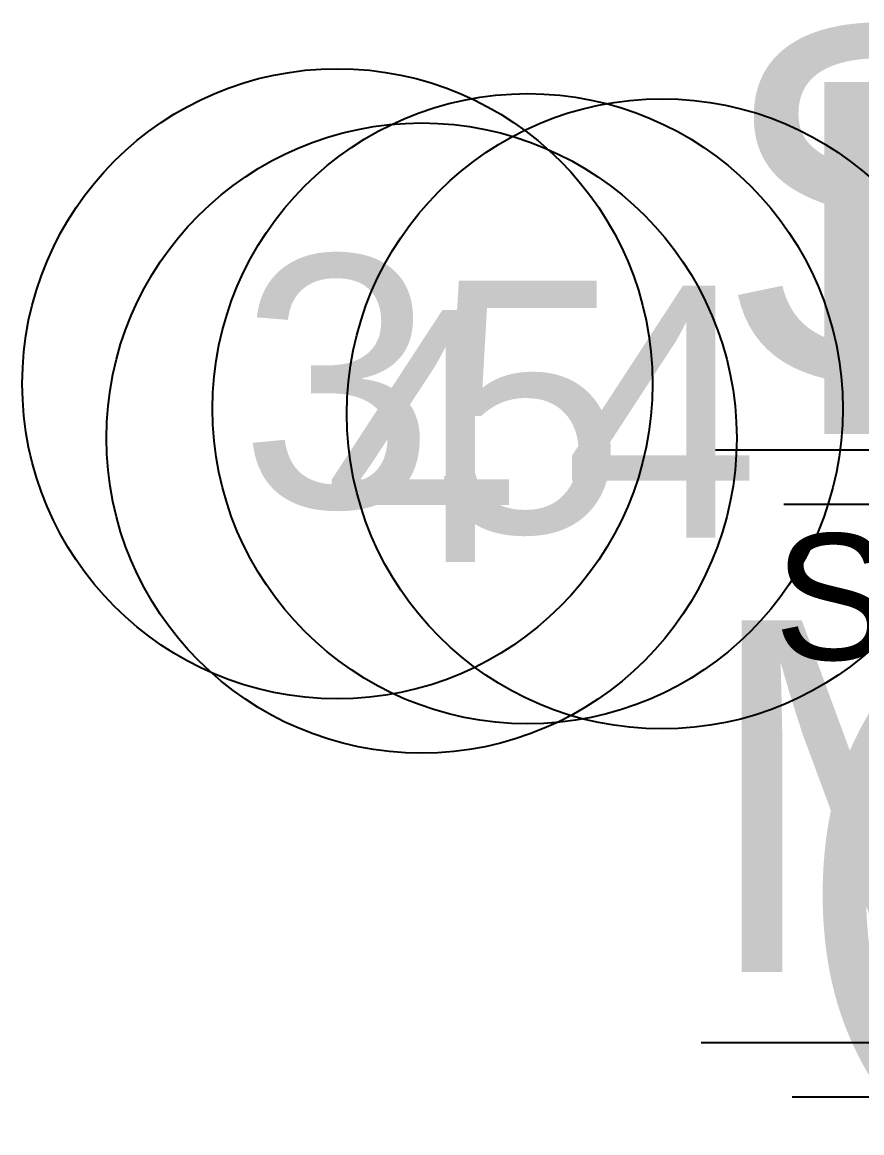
# Model space of a CAD drawing. Header units: feet. Extents: x -12372 to 90117, y -14865 to 4121.
# Drawn here: x -12372 to -3785, y -14865 to -3504 of the extents above; entities that cross this region are included whole.
import ezdxf
from ezdxf.enums import TextEntityAlignment as Align

# ---------------------------------------------------------------- set-up
doc = ezdxf.new("R2010")
doc.units = ezdxf.units.FT
doc.header["$MEASUREMENT"] = 0
doc.layers.add('G-ANNO-TEXT', color=1, linetype='Continuous')
doc.layers.add('G-ANNO-TEXT @ 100', color=1, linetype='Continuous')
doc.styles.add('NEI-A', font='arial.ttf')

# ---------------------------------------------------------------- blocks, each defined once
blk = doc.blocks.new('DETAIL_TITLE')
blk.add_circle((0.5923, -0.5126), 0.25)
at = {"style": 'NEI-A'}
blk.add_attdef('DETAIL_TITLE_001', (0.9099, -0.48514), '', height=0.2, dxfattribs=at)
at = {"style": 'NEI-A', "flags": 8}
blk.add_attdef('#', text='', height=0.2, dxfattribs=at).set_placement((0.5922, -0.5109), align=Align.MIDDLE_CENTER)
at = {"style": 'NEI-A'}
for tag, p in [('SCALE:', (0.93865, -0.73792)), ('1"_=_', (1.5474, -0.73792))]:
    blk.add_attdef(tag, text='', height=0.1, dxfattribs=at).set_placement(p, align=Align.BOTTOM_LEFT)
blk = doc.blocks.new('*U98')
at = {"layer": 'G-ANNO-TEXT @ 100'}
ref = blk.add_blockref('DETAIL_TITLE', (-16785, -594), dxfattribs=dict(at, xscale=12892.67043143703, yscale=12892.67043143703, zscale=12892.67043143703))
ref.add_attrib('#', '3', dxfattribs={"layer": '0', "height": 2579, "style": 'NEI-A'}).set_placement((-9150, -7180), align=Align.MIDDLE_CENTER)
ref.add_attrib('DETAIL_TITLE_001', '%%USAT X STRING RACK - XX', (-5280, -7158), dxfattribs={"layer": '0', "height": 3600, "style": 'NEI-A'})
ref.add_attrib('SCALE:', 'SCALE:', dxfattribs={"layer": '0', "height": 1289.3, "style": 'NEI-A'}).set_placement((-4684, -8737), align=Align.TOP_LEFT)
ref.add_attrib('DETAIL_TITLE_002', '%%UMODULES XXXW', (-5428, -13222), dxfattribs={"layer": '0', "height": 3600, "style": 'NEI-A'})
blk = doc.blocks.new('*U99')
at = {"layer": 'G-ANNO-TEXT @ 100'}
ref = blk.add_blockref('DETAIL_TITLE', (-15924, -1149), dxfattribs=dict(at, xscale=12892.67043143703, yscale=12892.67043143703, zscale=12892.67043143703))
ref.add_attrib('#', '4', dxfattribs={"layer": '0', "height": 2579, "style": 'NEI-A'}).set_placement((-8289, -7736), align=Align.MIDDLE_CENTER)
ref.add_attrib('DETAIL_TITLE_001', '%%UDC BLOCK TYPE-4 (3) STRINGS', (-4581, -7716), dxfattribs={"layer": '0', "height": 3600, "style": 'NEI-A'})
ref.add_attrib('DETAIL_TITLE_002', '%%U(81) MODULES [400W]', (-4497, -13779), dxfattribs={"layer": '0', "height": 3600, "style": 'NEI-A'})
blk = doc.blocks.new('*U100')
at = {"layer": 'G-ANNO-TEXT @ 100'}
ref = blk.add_blockref('DETAIL_TITLE', (-14839, -849), dxfattribs=dict(at, xscale=12892.67043143703, yscale=12892.67043143703, zscale=12892.67043143703))
ref.add_attrib('#', '5', dxfattribs={"layer": '0', "height": 2579, "style": 'NEI-A'}).set_placement((-7204, -7436), align=Align.MIDDLE_CENTER)
blk = doc.blocks.new('*U101')
at = {"layer": 'G-ANNO-TEXT @ 100'}
ref = blk.add_blockref('DETAIL_TITLE', (-13465, -902), dxfattribs=dict(at, xscale=12892.67043143703, yscale=12892.67043143703, zscale=12892.67043143703))
ref.add_attrib('#', '4', dxfattribs={"layer": '0', "height": 2579, "style": 'NEI-A'}).set_placement((-5830, -7488), align=Align.MIDDLE_CENTER)

msp = doc.modelspace()

# ---------------------------------------------------------------- block references
at = {"layer": 'G-ANNO-TEXT', "lineweight": 200}
for name in ['*U99', '*U100', '*U101', '*U98']:
    msp.add_blockref(name, (0, 0), dxfattribs=at)

doc.saveas('drawing.dxf')
